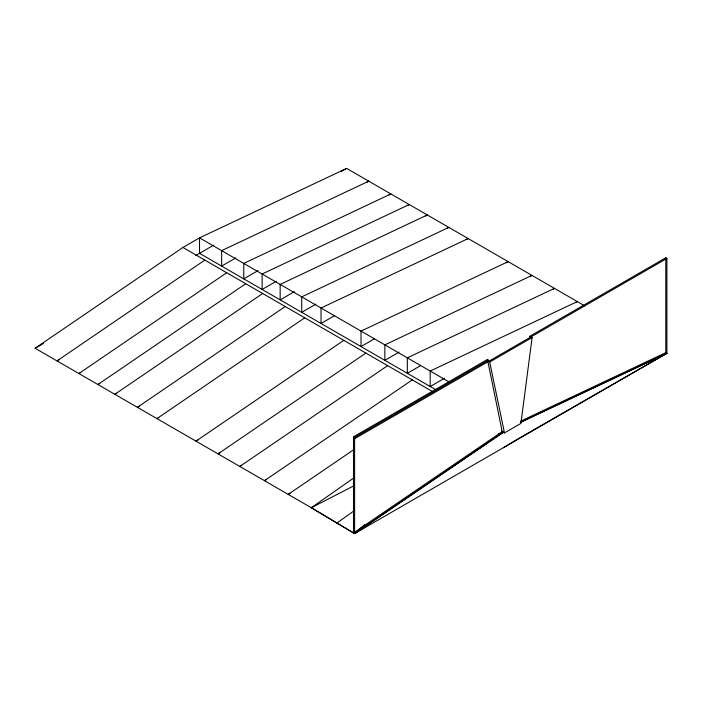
<?xml version="1.0" encoding="UTF-8"?>
<svg xmlns="http://www.w3.org/2000/svg" width="702" height="702" viewBox="0 0 702 702"><rect width="100%" height="100%" fill="white"/><g stroke="black" fill="none" stroke-linecap="round" stroke-linejoin="round"><path stroke-width="1.05" d="M529.87 336.258L532.107 337.548L520.91 423.411L504.484 432.897L489.68 362.039L487.451 359.459L353.501 436.802L353.501 532.958L354.615 533.599L666.9 353.299L666.9 258.433L665.786 257.792L529.87 336.258L529.589 338.434M584.687 305.835L346.639 168.401L199.535 237.873L182.924 247.455L35.1 348.262L311.311 507.73L354.615 533.599L354.615 437.443L488.566 360.108M487.451 359.459L502.211 431.625L504.448 432.915L501.474 431.168M501.553 431.151L503.369 432.257L354.615 533.599L364.628 524.666M336.635 523.218L354.422 510.573M354.177 477.667L311.311 507.73L353.518 532.941L502.211 431.625M354.615 533.599L503.325 432.274M204.817 260.1L56.994 360.907L58.889 359.81M226.711 272.745L78.887 373.543L80.783 372.455M245.735 283.722L97.911 384.529L99.807 383.432M262.671 293.497L114.847 394.305L116.743 393.208M285.223 306.52L137.399 407.327L139.294 406.23M304.756 317.795L156.932 418.603L158.827 417.514M343.804 340.347L195.981 441.146L197.876 440.057M365.856 353.08L218.032 453.878L219.928 452.79M387.627 365.645L239.812 466.453L241.707 465.356M412.293 379.887L264.47 480.686L266.365 479.598M353.992 449.517L288.197 494.392L290.093 493.295M503.387 447.709L518.55 438.566M35.1 348.262L43.629 343.339M195.84 255.467L213.768 245.112M340.944 171.692L346.639 168.401M235.881 257.88L221.648 266.102L221.648 250.64L368.752 181.169L366.856 182.266M258.003 270.647L243.769 278.87L243.769 263.408L390.874 193.936L388.969 195.033M276.369 281.256L262.127 289.47L262.127 274.008L409.24 204.545L407.335 205.633M294.392 291.663L280.159 299.886L280.159 284.415L427.264 214.952L425.368 216.049M315.953 304.106L301.72 312.329L301.72 296.867L448.824 227.395L446.928 228.492M334.319 315.803L321.033 323.482L321.033 308.02L468.137 238.548L466.242 239.645M374.306 338.89L361.021 346.569L361.021 331.098L508.125 261.635L506.221 262.732M399.096 352.106L384.854 360.328L384.854 344.866L531.958 275.395L530.063 276.491M420.621 365.637L407.335 373.306L407.335 357.844L554.44 288.373L552.544 289.47M444.436 378.29L430.203 386.512L430.203 371.042L577.307 301.579L575.412 302.676M354.615 438.732L666.9 258.433M489.68 362.039L532.107 337.548M313.206 506.633L311.311 507.73L354.106 485.687M519.436 438.03L666.9 353.299L665.786 352.658L520.656 421.191M520.779 422.306L666.9 353.299L520.428 422.104M449.561 382.221L199.535 237.873L199.535 253.334L435.731 389.698M182.924 247.455L433.169 391.944M498.92 433.538L500.035 434.178M353.501 436.802L354.615 437.443M665.786 257.792L665.786 352.658"/></g></svg>
